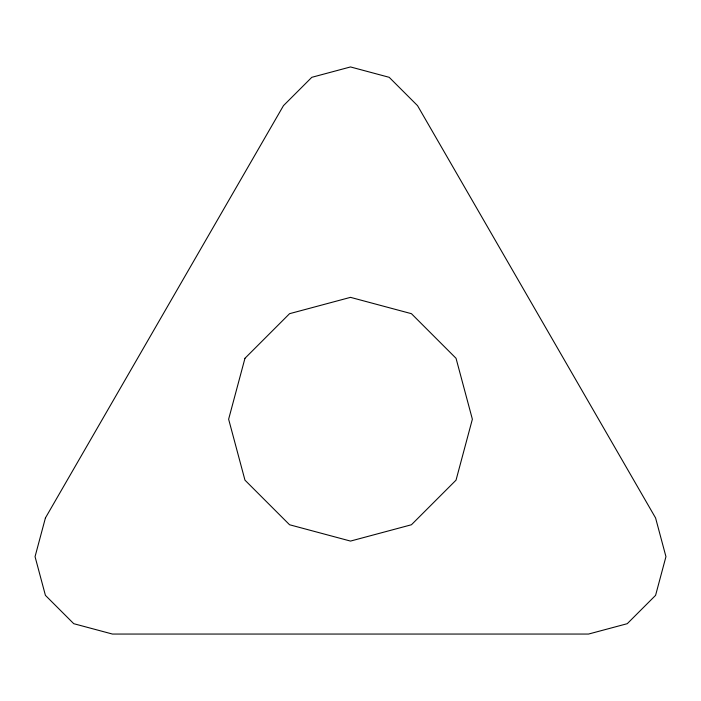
<?xml version="1.0" encoding="UTF-8"?>
<svg xmlns="http://www.w3.org/2000/svg" width="701" height="701" viewBox="0 0 701 701"><rect width="100%" height="100%" fill="white"/><g stroke="black" fill="none" stroke-linecap="round" stroke-linejoin="round"><path stroke-width="1.05" d="M45.416 517.96L35.05 556.655L45.416 595.359L73.745 623.688L112.449 634.054L588.551 634.054L627.255 623.688L655.584 595.359L665.95 556.655L655.584 517.96L417.533 105.641L389.195 77.312L350.5 66.946L311.805 77.312L283.467 105.641L45.416 517.96M244.964 358.29L228.631 419.216L244.964 480.15L289.566 524.76L350.5 541.084L411.434 524.76L456.036 480.15L472.369 419.216L456.036 358.29L411.434 313.68L350.5 297.355L289.566 313.68L244.964 358.29"/></g></svg>
